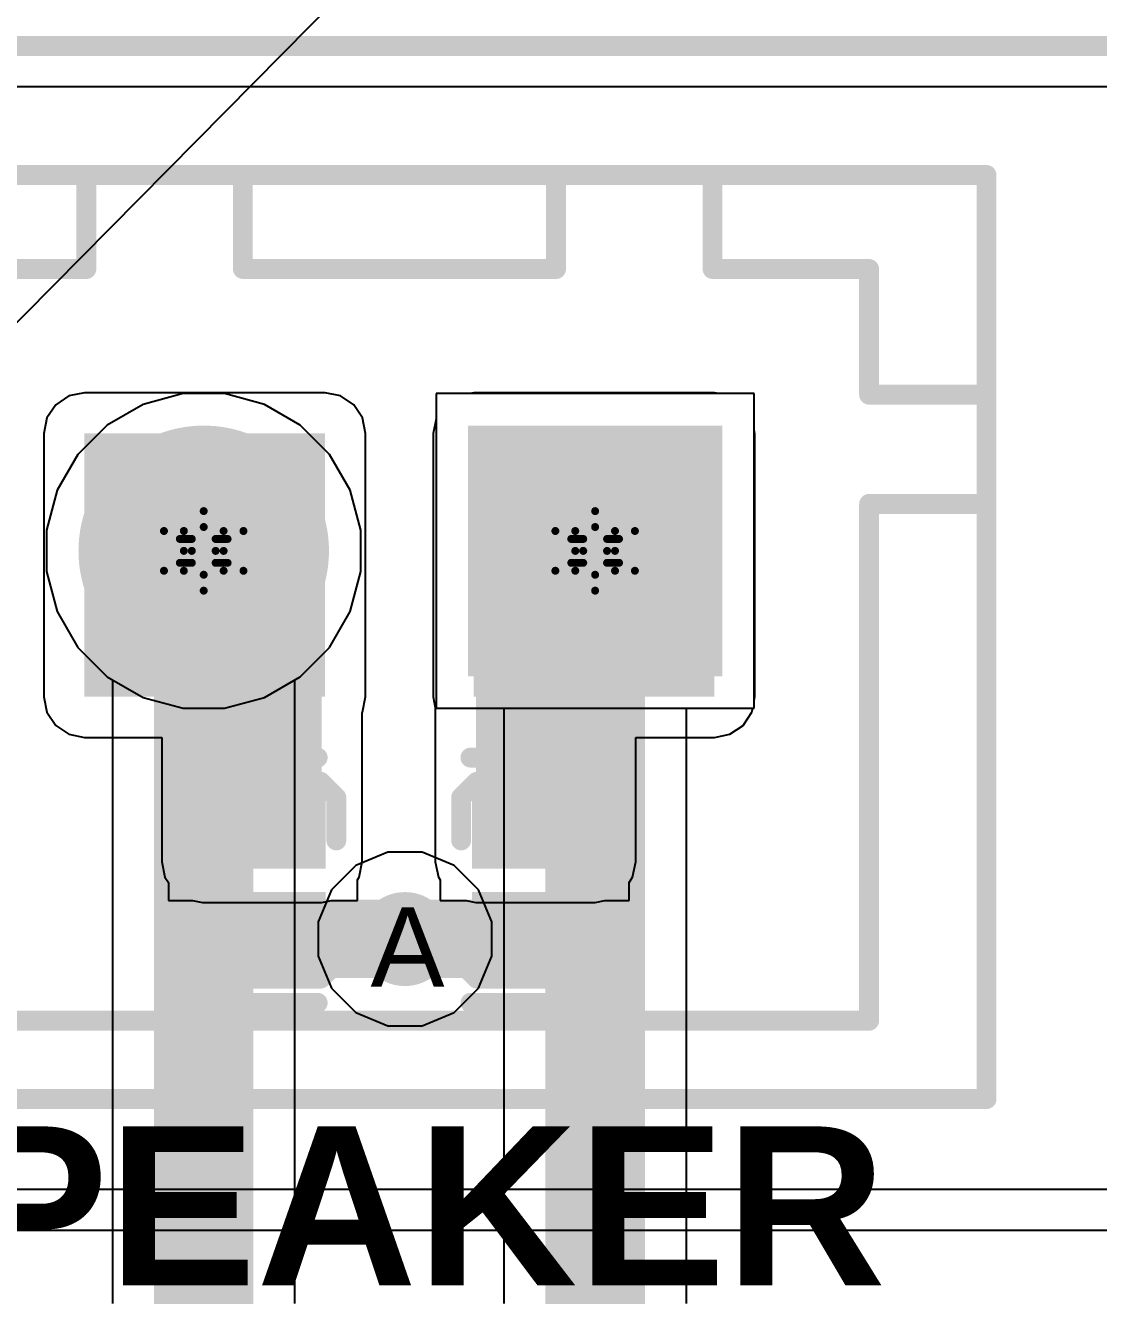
# Model space of a CAD drawing. Header units: inches. Extents: x 0 to 5271, y 0 to 5417.
# Drawn here: x 23.93 to 30.78, y 102.02 to 110.13 of the extents above; entities that cross this region are included whole.
import ezdxf

# ---------------------------------------------------------------- set-up
doc = ezdxf.new("R2010")
doc.units = ezdxf.units.IN
for name, color, linetype in [('Board_Outline', 216, 'Continuous'), ('Bottom Layer', 5, 'Continuous'), ('Bottom Overlay', 54, 'Continuous'), ('Bottom Paste', 16, 'Continuous'), ('Bottom Solder', 6, 'Continuous'), ('Drill Drawing', 1, 'Continuous'), ('L2_GND1', 16, 'Continuous'), ('L3_SIG1', 76, 'Continuous'), ('L4_PWR', 90, 'Continuous'), ('L5_GND2', 156, 'Continuous'), ('L6_SIG2', 130, 'Continuous'), ('L7_GND3', 216, 'Continuous'), ('Multi-Layer', 9, 'Continuous'), ('Pad Holes', 156, 'Continuous'), ('Top Layer', 1, 'Continuous'), ('Top Overlay', 2, 'Continuous'), ('Top Solder', 216, 'Continuous'), ('Via Holes', 16, 'Continuous')]:
    doc.layers.add(name, color=color, linetype=linetype)
doc.styles.add('Arial', font='', dxfattribs={"height": 0.2})
doc.styles.add('Arial_Bold', font='', dxfattribs={"height": 0.2})
doc.styles.get('Arial').set_extended_font_data('Arial')
doc.styles.get('Arial_Bold').set_extended_font_data('Arial', bold=True)

# ---------------------------------------------------------------- blocks, each defined once
blk = doc.blocks.new('DFN1006_2L__B__D____________B_105')
at = {"layer": 'Bottom Layer'}
for points in [[(-0.525, 0.35), (-0.125, 0.35), (-0.125, -0.35), (-0.525, -0.35)], [(0.125, 0.35), (0.525, 0.35), (0.525, -0.35), (0.125, -0.35)]]:
    blk.add_hatch(color=5, dxfattribs=at).paths.add_polyline_path(points)
at = {"layer": 'Bottom Paste'}
for points in [[(-0.525, 0.35), (-0.125, 0.35), (-0.125, -0.35), (-0.525, -0.35)], [(0.125, 0.35), (0.525, 0.35), (0.525, -0.35), (0.125, -0.35)]]:
    blk.add_hatch(color=16, dxfattribs=at).paths.add_polyline_path(points)
at = {"layer": 'Bottom Solder'}
for points in [[(-0.5758, 0.4008), (-0.0742, 0.4008), (-0.0742, -0.4008), (-0.5758, -0.4008)], [(0.0742, 0.4008), (0.5758, 0.4008), (0.5758, -0.4008), (0.0742, -0.4008)]]:
    blk.add_hatch(color=6, dxfattribs=at).paths.add_polyline_path(points)
at = {"layer": 'Bottom Overlay'}
for points in [[(-0.5283, 0.4692, 0.127, 0.127, 0), (-0.6284, 0.3691, 0.127, 0.127, 0)], [(-0.5283, 0.4692, 0.127, 0.127, 0), (-0.254, 0.4692, 0.127, 0.127, 0)], [(0.254, 0.4692, 0.127, 0.127, 0), (0.5283, 0.4692, 0.127, 0.127, 0)], [(0.5283, 0.4692, 0.127, 0.127, 0), (0.6283, 0.3691, 0.127, 0.127, 0)], [(-0.7829, 0.41, 0.127, 0.127, 0), (-0.7829, -0.35, 0.127, 0.127, 0)], [(-0.6284, 0.3691, 0.127, 0.127, 0), (-0.6284, -0.3691, 0.127, 0.127, 0)], [(0.6283, 0.3691, 0.127, 0.127, 0), (0.6283, -0.3691, 0.127, 0.127, 0)], [(0.783, 0.41, 0.127, 0.127, 0), (0.783, -0.35, 0.127, 0.127, 0)], [(-0.6284, -0.3691, 0.127, 0.127, 0), (-0.5283, -0.4692, 0.127, 0.127, 0)], [(0.6283, -0.3691, 0.127, 0.127, 0), (0.5283, -0.4692, 0.127, 0.127, 0)], [(-0.5283, -0.4692, 0.127, 0.127, 0), (-0.4984, -0.4692, 0.127, 0.127, 0)], [(-0.4984, -0.4692, 0.127, 0.127, 0), (-0.254, -0.4692, 0.127, 0.127, 0)], [(0.254, -0.4692, 0.127, 0.127, 0), (0.4983, -0.4692, 0.127, 0.127, 0)], [(0.4983, -0.4692, 0.127, 0.127, 0), (0.5283, -0.4692, 0.127, 0.127, 0)]]:
    blk.add_lwpolyline(points, format="xyseb", dxfattribs=at)
for points in [[(-0.5601, 0.4692, 0.0635, 0.0635, 1), (-0.4966, 0.4692, 0.0635, 0.0635, 1)], [(-0.5601, 0.4692, 0.0635, 0.0635, 1), (-0.4966, 0.4692, 0.0635, 0.0635, 1)], [(-0.2858, 0.4692, 0.0635, 0.0635, 1), (-0.2223, 0.4692, 0.0635, 0.0635, 1)], [(0.2222, 0.4692, 0.0635, 0.0635, 1), (0.2857, 0.4692, 0.0635, 0.0635, 1)], [(0.4966, 0.4692, 0.0635, 0.0635, 1), (0.5601, 0.4692, 0.0635, 0.0635, 1)], [(0.4966, 0.4692, 0.0635, 0.0635, 1), (0.5601, 0.4692, 0.0635, 0.0635, 1)], [(-0.8147, 0.41, 0.0635, 0.0635, 1), (-0.7512, 0.41, 0.0635, 0.0635, 1)], [(-0.6601, 0.3691, 0.0635, 0.0635, 1), (-0.5966, 0.3691, 0.0635, 0.0635, 1)], [(-0.6601, 0.3691, 0.0635, 0.0635, 1), (-0.5966, 0.3691, 0.0635, 0.0635, 1)], [(0.5966, 0.3691, 0.0635, 0.0635, 1), (0.6601, 0.3691, 0.0635, 0.0635, 1)], [(0.5966, 0.3691, 0.0635, 0.0635, 1), (0.6601, 0.3691, 0.0635, 0.0635, 1)], [(0.7512, 0.41, 0.0635, 0.0635, 1), (0.8147, 0.41, 0.0635, 0.0635, 1)], [(-0.8147, -0.35, 0.0635, 0.0635, 1), (-0.7512, -0.35, 0.0635, 0.0635, 1)], [(-0.6601, -0.3691, 0.0635, 0.0635, 1), (-0.5966, -0.3691, 0.0635, 0.0635, 1)], [(-0.6601, -0.3691, 0.0635, 0.0635, 1), (-0.5966, -0.3691, 0.0635, 0.0635, 1)], [(0.5966, -0.3691, 0.0635, 0.0635, 1), (0.6601, -0.3691, 0.0635, 0.0635, 1)], [(0.5966, -0.3691, 0.0635, 0.0635, 1), (0.6601, -0.3691, 0.0635, 0.0635, 1)], [(0.7512, -0.35, 0.0635, 0.0635, 1), (0.8147, -0.35, 0.0635, 0.0635, 1)], [(-0.5601, -0.4692, 0.0635, 0.0635, 1), (-0.4966, -0.4692, 0.0635, 0.0635, 1)], [(-0.5601, -0.4692, 0.0635, 0.0635, 1), (-0.4966, -0.4692, 0.0635, 0.0635, 1)], [(-0.5301, -0.4692, 0.0635, 0.0635, 1), (-0.4666, -0.4692, 0.0635, 0.0635, 1)], [(-0.5301, -0.4692, 0.0635, 0.0635, 1), (-0.4666, -0.4692, 0.0635, 0.0635, 1)], [(-0.2858, -0.4692, 0.0635, 0.0635, 1), (-0.2223, -0.4692, 0.0635, 0.0635, 1)], [(0.2222, -0.4692, 0.0635, 0.0635, 1), (0.2857, -0.4692, 0.0635, 0.0635, 1)], [(0.4666, -0.4692, 0.0635, 0.0635, 1), (0.5301, -0.4692, 0.0635, 0.0635, 1)], [(0.4666, -0.4692, 0.0635, 0.0635, 1), (0.5301, -0.4692, 0.0635, 0.0635, 1)], [(0.4966, -0.4692, 0.0635, 0.0635, 1), (0.5601, -0.4692, 0.0635, 0.0635, 1)], [(0.4966, -0.4692, 0.0635, 0.0635, 1), (0.5601, -0.4692, 0.0635, 0.0635, 1)]]:
    blk.add_lwpolyline(points, format="xyseb", close=True, dxfattribs=at)
blk = doc.blocks.new('DFN1006_2L__B__D____________B_106')
at = {"layer": 'Bottom Layer'}
for points in [[(-0.525, 0.35), (-0.125, 0.35), (-0.125, -0.35), (-0.525, -0.35)], [(0.125, 0.35), (0.525, 0.35), (0.525, -0.35), (0.125, -0.35)]]:
    blk.add_hatch(color=5, dxfattribs=at).paths.add_polyline_path(points)
at = {"layer": 'Bottom Paste'}
for points in [[(-0.525, 0.35), (-0.125, 0.35), (-0.125, -0.35), (-0.525, -0.35)], [(0.125, 0.35), (0.525, 0.35), (0.525, -0.35), (0.125, -0.35)]]:
    blk.add_hatch(color=16, dxfattribs=at).paths.add_polyline_path(points)
at = {"layer": 'Bottom Solder'}
for points in [[(-0.5758, 0.4008), (-0.0742, 0.4008), (-0.0742, -0.4008), (-0.5758, -0.4008)], [(0.0742, 0.4008), (0.5758, 0.4008), (0.5758, -0.4008), (0.0742, -0.4008)]]:
    blk.add_hatch(color=6, dxfattribs=at).paths.add_polyline_path(points)
at = {"layer": 'Bottom Overlay'}
for points in [[(-0.5283, 0.4691, 0.127, 0.127, 0), (-0.6284, 0.3691, 0.127, 0.127, 0)], [(-0.5283, 0.4691, 0.127, 0.127, 0), (-0.254, 0.4691, 0.127, 0.127, 0)], [(0.254, 0.4691, 0.127, 0.127, 0), (0.5283, 0.4691, 0.127, 0.127, 0)], [(0.5283, 0.4691, 0.127, 0.127, 0), (0.6283, 0.3691, 0.127, 0.127, 0)], [(-0.7829, 0.41, 0.127, 0.127, 0), (-0.7829, -0.3501, 0.127, 0.127, 0)], [(-0.6284, 0.3691, 0.127, 0.127, 0), (-0.6284, -0.3692, 0.127, 0.127, 0)], [(0.6283, 0.3691, 0.127, 0.127, 0), (0.6283, -0.3692, 0.127, 0.127, 0)], [(0.783, 0.41, 0.127, 0.127, 0), (0.783, -0.3501, 0.127, 0.127, 0)], [(-0.6284, -0.3692, 0.127, 0.127, 0), (-0.5283, -0.4692, 0.127, 0.127, 0)], [(0.6283, -0.3692, 0.127, 0.127, 0), (0.5283, -0.4692, 0.127, 0.127, 0)], [(-0.5283, -0.4692, 0.127, 0.127, 0), (-0.4984, -0.4692, 0.127, 0.127, 0)], [(-0.4984, -0.4692, 0.127, 0.127, 0), (-0.254, -0.4692, 0.127, 0.127, 0)], [(0.254, -0.4692, 0.127, 0.127, 0), (0.4983, -0.4692, 0.127, 0.127, 0)], [(0.4983, -0.4692, 0.127, 0.127, 0), (0.5283, -0.4692, 0.127, 0.127, 0)]]:
    blk.add_lwpolyline(points, format="xyseb", dxfattribs=at)
for points in [[(-0.5601, 0.4691, 0.0635, 0.0635, 1), (-0.4966, 0.4691, 0.0635, 0.0635, 1)], [(-0.5601, 0.4691, 0.0635, 0.0635, 1), (-0.4966, 0.4691, 0.0635, 0.0635, 1)], [(-0.2858, 0.4691, 0.0635, 0.0635, 1), (-0.2223, 0.4691, 0.0635, 0.0635, 1)], [(0.2222, 0.4691, 0.0635, 0.0635, 1), (0.2857, 0.4691, 0.0635, 0.0635, 1)], [(0.4966, 0.4691, 0.0635, 0.0635, 1), (0.5601, 0.4691, 0.0635, 0.0635, 1)], [(0.4966, 0.4691, 0.0635, 0.0635, 1), (0.5601, 0.4691, 0.0635, 0.0635, 1)], [(-0.8147, 0.41, 0.0635, 0.0635, 1), (-0.7512, 0.41, 0.0635, 0.0635, 1)], [(-0.6601, 0.3691, 0.0635, 0.0635, 1), (-0.5966, 0.3691, 0.0635, 0.0635, 1)], [(-0.6601, 0.3691, 0.0635, 0.0635, 1), (-0.5966, 0.3691, 0.0635, 0.0635, 1)], [(0.5966, 0.3691, 0.0635, 0.0635, 1), (0.6601, 0.3691, 0.0635, 0.0635, 1)], [(0.5966, 0.3691, 0.0635, 0.0635, 1), (0.6601, 0.3691, 0.0635, 0.0635, 1)], [(0.7512, 0.41, 0.0635, 0.0635, 1), (0.8147, 0.41, 0.0635, 0.0635, 1)], [(-0.8147, -0.3501, 0.0635, 0.0635, 1), (-0.7512, -0.3501, 0.0635, 0.0635, 1)], [(-0.6601, -0.3692, 0.0635, 0.0635, 1), (-0.5966, -0.3692, 0.0635, 0.0635, 1)], [(-0.6601, -0.3692, 0.0635, 0.0635, 1), (-0.5966, -0.3692, 0.0635, 0.0635, 1)], [(0.5966, -0.3692, 0.0635, 0.0635, 1), (0.6601, -0.3692, 0.0635, 0.0635, 1)], [(0.5966, -0.3692, 0.0635, 0.0635, 1), (0.6601, -0.3692, 0.0635, 0.0635, 1)], [(0.7512, -0.3501, 0.0635, 0.0635, 1), (0.8147, -0.3501, 0.0635, 0.0635, 1)], [(-0.5601, -0.4692, 0.0635, 0.0635, 1), (-0.4966, -0.4692, 0.0635, 0.0635, 1)], [(-0.5601, -0.4692, 0.0635, 0.0635, 1), (-0.4966, -0.4692, 0.0635, 0.0635, 1)], [(-0.5301, -0.4692, 0.0635, 0.0635, 1), (-0.4666, -0.4692, 0.0635, 0.0635, 1)], [(-0.5301, -0.4692, 0.0635, 0.0635, 1), (-0.4666, -0.4692, 0.0635, 0.0635, 1)], [(-0.2858, -0.4692, 0.0635, 0.0635, 1), (-0.2223, -0.4692, 0.0635, 0.0635, 1)], [(0.2222, -0.4692, 0.0635, 0.0635, 1), (0.2857, -0.4692, 0.0635, 0.0635, 1)], [(0.4666, -0.4692, 0.0635, 0.0635, 1), (0.5301, -0.4692, 0.0635, 0.0635, 1)], [(0.4666, -0.4692, 0.0635, 0.0635, 1), (0.5301, -0.4692, 0.0635, 0.0635, 1)], [(0.4966, -0.4692, 0.0635, 0.0635, 1), (0.5601, -0.4692, 0.0635, 0.0635, 1)], [(0.4966, -0.4692, 0.0635, 0.0635, 1), (0.5601, -0.4692, 0.0635, 0.0635, 1)]]:
    blk.add_lwpolyline(points, format="xyseb", close=True, dxfattribs=at)
blk = doc.blocks.new('P____PAK_SO_8_B_128')
at = {"layer": 'Bottom Solder'}
blk.add_line((-0.4214, 2.1889), (-5326.4687, 5267.0555), dxfattribs=at)
blk = doc.blocks.new('HC_XH_2A_G_168')
at = {"layer": 'Bottom Layer'}
blk.add_hatch(color=5, dxfattribs=at).paths.add_polyline_path([(-2.0121, 0.75), (-0.4881, 0.75), (-0.4881, -0.75), (-2.0121, -0.75)])
h = blk.add_hatch(color=5, dxfattribs=at)
edge = h.paths.add_edge_path()
edge.add_arc((1.25, 0), 0.75, 0, 360)
at = {"layer": 'Bottom Solder'}
blk.add_hatch(color=6, dxfattribs=at).paths.add_polyline_path([(-2.0621, 0.8), (-0.4381, 0.8), (-0.4381, -0.8), (-2.0621, -0.8)])
h = blk.add_hatch(color=6, dxfattribs=at)
edge = h.paths.add_edge_path()
edge.add_arc((1.25, 0), 0.8, 0, 360)
at = {"layer": 'L2_GND1'}
blk.add_hatch(color=16, dxfattribs=at).paths.add_polyline_path([(-2.0121, 0.75), (-0.4881, 0.75), (-0.4881, -0.75), (-2.0121, -0.75)])
h = blk.add_hatch(color=16, dxfattribs=at)
edge = h.paths.add_edge_path()
edge.add_arc((1.25, 0), 0.75, 0, 360)
at = {"layer": 'L3_SIG1'}
blk.add_hatch(color=76, dxfattribs=at).paths.add_polyline_path([(-2.0121, 0.75), (-0.4881, 0.75), (-0.4881, -0.75), (-2.0121, -0.75)])
h = blk.add_hatch(color=76, dxfattribs=at)
edge = h.paths.add_edge_path()
edge.add_arc((1.25, 0), 0.75, 0, 360)
at = {"layer": 'L4_PWR'}
blk.add_hatch(color=90, dxfattribs=at).paths.add_polyline_path([(-2.0121, 0.75), (-0.4881, 0.75), (-0.4881, -0.75), (-2.0121, -0.75)])
h = blk.add_hatch(color=90, dxfattribs=at)
edge = h.paths.add_edge_path()
edge.add_arc((1.25, 0), 0.75, 0, 360)
at = {"layer": 'L5_GND2'}
blk.add_hatch(color=156, dxfattribs=at).paths.add_polyline_path([(-2.0121, 0.75), (-0.4881, 0.75), (-0.4881, -0.75), (-2.0121, -0.75)])
h = blk.add_hatch(color=156, dxfattribs=at)
edge = h.paths.add_edge_path()
edge.add_arc((1.25, 0), 0.75, 0, 360)
at = {"layer": 'L6_SIG2'}
blk.add_hatch(color=130, dxfattribs=at).paths.add_polyline_path([(-2.0121, 0.75), (-0.4881, 0.75), (-0.4881, -0.75), (-2.0121, -0.75)])
h = blk.add_hatch(color=130, dxfattribs=at)
edge = h.paths.add_edge_path()
edge.add_arc((1.25, 0), 0.75, 0, 360)
at = {"layer": 'L7_GND3'}
blk.add_hatch(color=216, dxfattribs=at).paths.add_polyline_path([(-2.0121, 0.75), (-0.4881, 0.75), (-0.4881, -0.75), (-2.0121, -0.75)])
h = blk.add_hatch(color=216, dxfattribs=at)
edge = h.paths.add_edge_path()
edge.add_arc((1.25, 0), 0.75, 0, 360)
at = {"layer": 'Multi-Layer'}
blk.add_hatch(color=9, dxfattribs=at).paths.add_polyline_path([(-2.0121, 0.75), (-0.4881, 0.75), (-0.4881, -0.75), (-2.0121, -0.75)])
h = blk.add_hatch(color=9, dxfattribs=at)
edge = h.paths.add_edge_path()
edge.add_arc((1.25, 0), 0.75, 0, 360)
at = {"layer": 'Pad Holes'}
h = blk.add_hatch(color=7, dxfattribs=at)
edge = h.paths.add_edge_path()
edge.add_arc((-1.2501, 0), 0.45, 0, 360)
h = blk.add_hatch(color=7, dxfattribs=at)
edge = h.paths.add_edge_path()
edge.add_arc((1.2501, 0), 0.45, 0, 360)
at = {"layer": 'Top Layer'}
blk.add_hatch(color=1, dxfattribs=at).paths.add_polyline_path([(-2.0121, 0.75), (-0.4881, 0.75), (-0.4881, -0.75), (-2.0121, -0.75)])
h = blk.add_hatch(color=1, dxfattribs=at)
edge = h.paths.add_edge_path()
edge.add_arc((1.25, 0), 0.75, 0, 360)
at = {"layer": 'Top Solder'}
blk.add_hatch(color=216, dxfattribs=at).paths.add_polyline_path([(-2.0621, 0.8), (-0.4381, 0.8), (-0.4381, -0.8), (-2.0621, -0.8)])
h = blk.add_hatch(color=216, dxfattribs=at)
edge = h.paths.add_edge_path()
edge.add_arc((1.25, 0), 0.8, 0, 360)
at = {"layer": 'Top Overlay'}
for points in [[(3.75, 3.5, 0.127, 0.127, 0), (-3.7501, 3.5, 0.127, 0.127, 0)], [(-3.7501, 3.5, 0.127, 0.127, 0), (-3.7501, -2.4, 0.127, 0.127, 0)], [(-3, 3, 0.127, 0.127, 0), (-3, -0.3, 0.127, 0.127, 0)], [(2.9999, 3, 0.127, 0.127, 0), (-3, 3, 0.127, 0.127, 0)], [(-3, -0.3, 0.127, 0.127, 0), (-3.7501, -0.3, 0.127, 0.127, 0)], [(-3, -0.9974, 0.127, 0.127, 0), (-3.7501, -0.9974, 0.127, 0.127, 0)], [(-3, -0.9974, 0.127, 0.127, 0), (-3, -1.8, 0.127, 0.127, 0)], [(-2, -1.8, 0.127, 0.127, 0), (-3, -1.8, 0.127, 0.127, 0)], [(-2, -1.8, 0.127, 0.127, 0), (-2, -2.4, 0.127, 0.127, 0)], [(-1.0003, -1.8, 0.127, 0.127, 0), (-1.0003, -2.4, 0.127, 0.127, 0)], [(1, -1.8, 0.127, 0.127, 0), (-1.0003, -1.8, 0.127, 0.127, 0)], [(1, -1.8, 0.127, 0.127, 0), (1, -2.4, 0.127, 0.127, 0)], [(2.9999, -1.8, 0.127, 0.127, 0), (1.9999, -1.8, 0.127, 0.127, 0)], [(1.9999, -1.8, 0.127, 0.127, 0), (1.9999, -2.4, 0.127, 0.127, 0)], [(3.75, -2.4, 0.127, 0.127, 0), (-3.7501, -2.4, 0.127, 0.127, 0)]]:
    blk.add_lwpolyline(points, format="xyseb", dxfattribs=at)
for points in [[(-3.7819, 3.5, 0.0635, 0.0635, 1), (-3.7184, 3.5, 0.0635, 0.0635, 1)], [(-3.7819, 3.5, 0.0635, 0.0635, 1), (-3.7184, 3.5, 0.0635, 0.0635, 1)], [(-3.0318, 3, 0.0635, 0.0635, 1), (-2.9683, 3, 0.0635, 0.0635, 1)], [(-3.0318, 3, 0.0635, 0.0635, 1), (-2.9683, 3, 0.0635, 0.0635, 1)], [(-3.7818, -0.3, 0.0635, 0.0635, 1), (-3.7183, -0.3, 0.0635, 0.0635, 1)], [(-3.0318, -0.3, 0.0635, 0.0635, 1), (-2.9683, -0.3, 0.0635, 0.0635, 1)], [(-3.0318, -0.3, 0.0635, 0.0635, 1), (-2.9683, -0.3, 0.0635, 0.0635, 1)], [(-3.7819, -0.9974, 0.0635, 0.0635, 1), (-3.7184, -0.9974, 0.0635, 0.0635, 1)], [(-3.0318, -0.9974, 0.0635, 0.0635, 1), (-2.9683, -0.9974, 0.0635, 0.0635, 1)], [(-3.0318, -0.9974, 0.0635, 0.0635, 1), (-2.9683, -0.9974, 0.0635, 0.0635, 1)], [(-3.0318, -1.8, 0.0635, 0.0635, 1), (-2.9683, -1.8, 0.0635, 0.0635, 1)], [(-3.0318, -1.8, 0.0635, 0.0635, 1), (-2.9683, -1.8, 0.0635, 0.0635, 1)], [(-2.0318, -1.8, 0.0635, 0.0635, 1), (-1.9683, -1.8, 0.0635, 0.0635, 1)], [(-2.0318, -1.8, 0.0635, 0.0635, 1), (-1.9683, -1.8, 0.0635, 0.0635, 1)], [(-1.0321, -1.8, 0.0635, 0.0635, 1), (-0.9686, -1.8, 0.0635, 0.0635, 1)], [(-1.0321, -1.8, 0.0635, 0.0635, 1), (-0.9686, -1.8, 0.0635, 0.0635, 1)], [(0.9682, -1.8, 0.0635, 0.0635, 1), (1.0317, -1.8, 0.0635, 0.0635, 1)], [(0.9682, -1.8, 0.0635, 0.0635, 1), (1.0317, -1.8, 0.0635, 0.0635, 1)], [(1.9681, -1.8, 0.0635, 0.0635, 1), (2.0316, -1.8, 0.0635, 0.0635, 1)], [(1.9681, -1.8, 0.0635, 0.0635, 1), (2.0316, -1.8, 0.0635, 0.0635, 1)], [(-3.7819, -2.4, 0.0635, 0.0635, 1), (-3.7184, -2.4, 0.0635, 0.0635, 1)], [(-3.7819, -2.4, 0.0635, 0.0635, 1), (-3.7184, -2.4, 0.0635, 0.0635, 1)], [(-2.0318, -2.4, 0.0635, 0.0635, 1), (-1.9683, -2.4, 0.0635, 0.0635, 1)], [(-1.0321, -2.4, 0.0635, 0.0635, 1), (-0.9686, -2.4, 0.0635, 0.0635, 1)], [(0.9682, -2.4, 0.0635, 0.0635, 1), (1.0317, -2.4, 0.0635, 0.0635, 1)], [(1.9681, -2.4, 0.0635, 0.0635, 1), (2.0316, -2.4, 0.0635, 0.0635, 1)]]:
    blk.add_lwpolyline(points, format="xyseb", close=True, dxfattribs=at)

msp = doc.modelspace()

# ---------------------------------------------------------------- hatches: boundary and pattern name
at = {"layer": 'Bottom Layer'}
for points in [[(25.8398, 107.5257), (24.3023, 107.5257), (24.3023, 105.844), (25.8398, 105.844)], [(26.789, 105.844), (28.3265, 105.844), (28.3265, 107.5257), (26.789, 107.5257)], [(25.8178, 104.7904), (25.8178, 107.306), (25.0558, 107.306), (25.0558, 104.7904)], [(27.5645, 104.7904), (27.5645, 107.306), (26.8025, 107.306), (26.8025, 104.7904)], [(27.528, 104.0479), (27.528, 104.5479), (25.0923, 104.5479), (25.0923, 104.0479)]]:
    msp.add_hatch(color=5, dxfattribs=at).paths.add_polyline_path(points)
h = msp.add_hatch(color=5, dxfattribs=at)
edge = h.paths.add_edge_path()
edge.add_arc((26.3496, 104.2971), 0.3, 0, 360)
at = {"layer": 'L2_GND1'}
h = msp.add_hatch(color=16, dxfattribs=at)
edge = h.paths.add_edge_path()
edge.add_arc((26.3496, 104.2971), 0.3, 0, 360)
at = {"layer": 'L3_SIG1'}
h = msp.add_hatch(color=76, dxfattribs=at)
edge = h.paths.add_edge_path()
edge.add_arc((26.3496, 104.2971), 0.3, 0, 360)
at = {"layer": 'L4_PWR'}
h = msp.add_hatch(color=90, dxfattribs=at)
edge = h.paths.add_edge_path()
edge.add_arc((26.3496, 104.2971), 0.3, 0, 360)
at = {"layer": 'L5_GND2'}
h = msp.add_hatch(color=156, dxfattribs=at)
edge = h.paths.add_edge_path()
edge.add_arc((26.3496, 104.2971), 0.3, 0, 360)
at = {"layer": 'L6_SIG2'}
h = msp.add_hatch(color=130, dxfattribs=at)
edge = h.paths.add_edge_path()
edge.add_arc((26.3496, 104.2971), 0.3, 0, 360)
at = {"layer": 'L7_GND3'}
h = msp.add_hatch(color=216, dxfattribs=at)
edge = h.paths.add_edge_path()
edge.add_arc((26.3496, 104.2971), 0.3, 0, 360)
at = {"layer": 'Top Layer'}
h = msp.add_hatch(color=1, dxfattribs=at)
edge = h.paths.add_edge_path()
edge.add_arc((26.3496, 104.2971), 0.3, 0, 360)
at = {"layer": 'Via Holes'}
h = msp.add_hatch(color=7, dxfattribs=at)
edge = h.paths.add_edge_path()
edge.add_arc((26.3496, 104.2971), 0.15, 0, 360)

# ---------------------------------------------------------------- linework, layer by layer
at = {"layer": 'Board_Outline'}
msp.add_lwpolyline([(0, 110, 0.127, 0.127, 0), (150, 110, 0.127, 0.127, 0)], format="xyseb", dxfattribs=at)
at = {"layer": 'Bottom Layer'}
for p, q in [((0.259, 109.741), (40.3076, 109.741)), ((24.1191, 107.7088), (24.063, 107.6248)), ((24.2032, 107.7649), (24.1191, 107.7088)), ((24.3023, 107.7846), (24.2032, 107.7649)), ((25.8398, 107.7846), (24.3023, 107.7846)), ((25.9389, 107.7649), (25.8398, 107.7846)), ((26.0229, 107.7088), (25.9389, 107.7649)), ((26.079, 107.6248), (26.0229, 107.7088)), ((26.7639, 107.7797), (26.5485, 107.7797)), ((26.5485, 107.7797), (26.5485, 107.6186)), ((26.789, 107.7846), (26.7639, 107.7797)), ((28.3265, 107.7846), (26.789, 107.7846)), ((28.3516, 107.7797), (28.3265, 107.7846)), ((28.5805, 107.7797), (28.3516, 107.7797)), ((28.5805, 107.5507), (28.5805, 107.7797)), ((24.063, 107.6248), (24.0433, 107.5257)), ((26.0987, 107.5257), (26.079, 107.6248)), ((26.5485, 107.6186), (26.53, 107.5257)), ((28.5855, 107.5257), (28.5805, 107.5507)), ((24.0433, 107.5257), (24.0433, 105.844)), ((26.0987, 105.844), (26.0987, 107.5257)), ((26.53, 107.5257), (26.53, 105.844)), ((28.5855, 105.844), (28.5855, 107.5257)), ((24.0433, 105.844), (24.063, 105.7449)), ((26.079, 105.7449), (26.0987, 105.844)), ((26.53, 105.844), (26.5436, 105.7761)), ((28.5805, 105.819), (28.5855, 105.844)), ((26.5436, 105.7761), (26.5436, 104.7904)), ((28.5658, 105.7449), (28.5711, 105.7717)), ((28.5711, 105.7717), (28.5805, 105.7717)), ((28.5805, 105.7717), (28.5805, 105.819)), ((24.063, 105.7449), (24.1191, 105.6609)), ((26.0767, 105.7415), (26.079, 105.7449)), ((26.0767, 104.7904), (26.0767, 105.7415)), ((28.5097, 105.6609), (28.5658, 105.7449)), ((24.1191, 105.6609), (24.2032, 105.6047)), ((24.2032, 105.6047), (24.3023, 105.585)), ((28.3265, 105.585), (28.4256, 105.6047)), ((28.4256, 105.6047), (28.5097, 105.6609)), ((24.3023, 105.585), (24.7968, 105.585)), ((24.7968, 105.585), (24.7968, 104.7904)), ((27.8235, 104.7904), (27.8235, 105.585)), ((27.8235, 105.585), (28.3265, 105.585)), ((24.7968, 104.7904), (24.8165, 104.6913)), ((26.057, 104.6913), (26.0767, 104.7904)), ((26.5436, 104.7904), (26.5633, 104.6913)), ((27.8038, 104.6913), (27.8235, 104.7904)), ((24.8165, 104.6913), (24.8383, 104.6587)), ((24.8383, 104.6587), (24.8383, 104.5439)), ((26.0463, 104.6752), (26.057, 104.6913)), ((26.0463, 104.5439), (26.0463, 104.6752)), ((26.5633, 104.6913), (26.574, 104.6752)), ((26.574, 104.6752), (26.574, 104.5439)), ((27.782, 104.6587), (27.8038, 104.6913)), ((27.782, 104.5439), (27.782, 104.6587)), ((24.8383, 104.5439), (24.993, 104.5439)), ((24.993, 104.5439), (25.0558, 104.5314)), ((25.8178, 104.5314), (25.8806, 104.5439)), ((25.8806, 104.5439), (26.0463, 104.5439)), ((26.574, 104.5439), (26.7397, 104.5439)), ((26.7397, 104.5439), (26.8025, 104.5314)), ((27.5645, 104.5314), (27.6273, 104.5439)), ((27.6273, 104.5439), (27.782, 104.5439)), ((25.0558, 104.5314), (25.8178, 104.5314)), ((26.8025, 104.5314), (27.5645, 104.5314))]:
    msp.add_line(p, q, dxfattribs=at)
at = {"layer": 'Drill Drawing'}
for points in [[(24.9373, 106.9027, 0.0508, 0.0508, 0), (25.0643, 107.0297, 0.0508, 0.0508, 0)], [(25.0643, 107.0297, 0.0508, 0.0508, 0), (25.1913, 106.9027, 0.0508, 0.0508, 0)], [(27.4375, 106.9027, 0.0508, 0.0508, 0), (27.5645, 107.0297, 0.0508, 0.0508, 0)], [(27.5645, 107.0297, 0.0508, 0.0508, 0), (27.6915, 106.9027, 0.0508, 0.0508, 0)], [(24.8103, 106.9027, 0.0508, 0.0508, 0), (24.9373, 106.7757, 0.0508, 0.0508, 0)], [(24.8103, 106.9027, 0.0508, 0.0508, 0), (24.9373, 106.9027, 0.0508, 0.0508, 0)], [(24.9881, 106.8519, 0.0508, 0.0508, 0), (25.0643, 106.9281, 0.0508, 0.0508, 0)], [(25.0643, 106.9281, 0.0508, 0.0508, 0), (25.1405, 106.8519, 0.0508, 0.0508, 0)], [(25.1913, 106.9027, 0.0508, 0.0508, 0), (25.3183, 106.9027, 0.0508, 0.0508, 0)], [(25.1913, 106.7757, 0.0508, 0.0508, 0), (25.3183, 106.9027, 0.0508, 0.0508, 0)], [(27.3105, 106.9027, 0.0508, 0.0508, 0), (27.4375, 106.7757, 0.0508, 0.0508, 0)], [(27.3105, 106.9027, 0.0508, 0.0508, 0), (27.4375, 106.9027, 0.0508, 0.0508, 0)], [(27.4883, 106.8519, 0.0508, 0.0508, 0), (27.5645, 106.9281, 0.0508, 0.0508, 0)], [(27.5645, 106.9281, 0.0508, 0.0508, 0), (27.6407, 106.8519, 0.0508, 0.0508, 0)], [(27.6915, 106.9027, 0.0508, 0.0508, 0), (27.8185, 106.9027, 0.0508, 0.0508, 0)], [(27.6915, 106.7757, 0.0508, 0.0508, 0), (27.8185, 106.9027, 0.0508, 0.0508, 0)], [(24.9119, 106.8519, 0.0508, 0.0508, 0), (24.9881, 106.7757, 0.0508, 0.0508, 0)], [(24.9119, 106.8519, 0.0508, 0.0508, 0), (24.9881, 106.8519, 0.0508, 0.0508, 0)], [(25.1405, 106.8519, 0.0508, 0.0508, 0), (25.2167, 106.8519, 0.0508, 0.0508, 0)], [(25.1405, 106.7757, 0.0508, 0.0508, 0), (25.2167, 106.8519, 0.0508, 0.0508, 0)], [(27.4121, 106.8519, 0.0508, 0.0508, 0), (27.4883, 106.7757, 0.0508, 0.0508, 0)], [(27.4121, 106.8519, 0.0508, 0.0508, 0), (27.4883, 106.8519, 0.0508, 0.0508, 0)], [(27.6407, 106.8519, 0.0508, 0.0508, 0), (27.7169, 106.8519, 0.0508, 0.0508, 0)], [(27.6407, 106.7757, 0.0508, 0.0508, 0), (27.7169, 106.8519, 0.0508, 0.0508, 0)], [(24.8103, 106.6487, 0.0508, 0.0508, 0), (24.9373, 106.7757, 0.0508, 0.0508, 0)], [(24.9119, 106.6995, 0.0508, 0.0508, 0), (24.9881, 106.7757, 0.0508, 0.0508, 0)], [(25.1405, 106.7757, 0.0508, 0.0508, 0), (25.2167, 106.6995, 0.0508, 0.0508, 0)], [(25.1913, 106.7757, 0.0508, 0.0508, 0), (25.3183, 106.6487, 0.0508, 0.0508, 0)], [(27.3105, 106.6487, 0.0508, 0.0508, 0), (27.4375, 106.7757, 0.0508, 0.0508, 0)], [(27.4121, 106.6995, 0.0508, 0.0508, 0), (27.4883, 106.7757, 0.0508, 0.0508, 0)], [(27.6407, 106.7757, 0.0508, 0.0508, 0), (27.7169, 106.6995, 0.0508, 0.0508, 0)], [(27.6915, 106.7757, 0.0508, 0.0508, 0), (27.8185, 106.6487, 0.0508, 0.0508, 0)], [(24.8103, 106.6487, 0.0508, 0.0508, 0), (24.9373, 106.6487, 0.0508, 0.0508, 0)], [(24.9119, 106.6995, 0.0508, 0.0508, 0), (24.9881, 106.6995, 0.0508, 0.0508, 0)], [(24.9373, 106.6487, 0.0508, 0.0508, 0), (25.0643, 106.5217, 0.0508, 0.0508, 0)], [(24.9881, 106.6995, 0.0508, 0.0508, 0), (25.0643, 106.6233, 0.0508, 0.0508, 0)], [(25.0643, 106.6233, 0.0508, 0.0508, 0), (25.1405, 106.6995, 0.0508, 0.0508, 0)], [(25.0643, 106.5217, 0.0508, 0.0508, 0), (25.1913, 106.6487, 0.0508, 0.0508, 0)], [(25.1405, 106.6995, 0.0508, 0.0508, 0), (25.2167, 106.6995, 0.0508, 0.0508, 0)], [(25.1913, 106.6487, 0.0508, 0.0508, 0), (25.3183, 106.6487, 0.0508, 0.0508, 0)], [(27.3105, 106.6487, 0.0508, 0.0508, 0), (27.4375, 106.6487, 0.0508, 0.0508, 0)], [(27.4121, 106.6995, 0.0508, 0.0508, 0), (27.4883, 106.6995, 0.0508, 0.0508, 0)], [(27.4375, 106.6487, 0.0508, 0.0508, 0), (27.5645, 106.5217, 0.0508, 0.0508, 0)], [(27.4883, 106.6995, 0.0508, 0.0508, 0), (27.5645, 106.6233, 0.0508, 0.0508, 0)], [(27.5645, 106.6233, 0.0508, 0.0508, 0), (27.6407, 106.6995, 0.0508, 0.0508, 0)], [(27.5645, 106.5217, 0.0508, 0.0508, 0), (27.6915, 106.6487, 0.0508, 0.0508, 0)], [(27.6407, 106.6995, 0.0508, 0.0508, 0), (27.7169, 106.6995, 0.0508, 0.0508, 0)], [(27.6915, 106.6487, 0.0508, 0.0508, 0), (27.8185, 106.6487, 0.0508, 0.0508, 0)]]:
    msp.add_lwpolyline(points, format="xyseb", dxfattribs=at)
for points in [[(25.0516, 107.0297, 0.0254, 0.0254, 1), (25.077, 107.0297, 0.0254, 0.0254, 1)], [(25.0516, 107.0297, 0.0254, 0.0254, 1), (25.077, 107.0297, 0.0254, 0.0254, 1)], [(27.5518, 107.0297, 0.0254, 0.0254, 1), (27.5772, 107.0297, 0.0254, 0.0254, 1)], [(27.5518, 107.0297, 0.0254, 0.0254, 1), (27.5772, 107.0297, 0.0254, 0.0254, 1)], [(24.7976, 106.9027, 0.0254, 0.0254, 1), (24.823, 106.9027, 0.0254, 0.0254, 1)], [(24.7976, 106.9027, 0.0254, 0.0254, 1), (24.823, 106.9027, 0.0254, 0.0254, 1)], [(24.9246, 106.9027, 0.0254, 0.0254, 1), (24.95, 106.9027, 0.0254, 0.0254, 1)], [(24.9246, 106.9027, 0.0254, 0.0254, 1), (24.95, 106.9027, 0.0254, 0.0254, 1)], [(25.0516, 106.9281, 0.0254, 0.0254, 1), (25.077, 106.9281, 0.0254, 0.0254, 1)], [(25.0516, 106.9281, 0.0254, 0.0254, 1), (25.077, 106.9281, 0.0254, 0.0254, 1)], [(25.1786, 106.9027, 0.0254, 0.0254, 1), (25.204, 106.9027, 0.0254, 0.0254, 1)], [(25.1786, 106.9027, 0.0254, 0.0254, 1), (25.204, 106.9027, 0.0254, 0.0254, 1)], [(25.3056, 106.9027, 0.0254, 0.0254, 1), (25.331, 106.9027, 0.0254, 0.0254, 1)], [(25.3056, 106.9027, 0.0254, 0.0254, 1), (25.331, 106.9027, 0.0254, 0.0254, 1)], [(27.2978, 106.9027, 0.0254, 0.0254, 1), (27.3232, 106.9027, 0.0254, 0.0254, 1)], [(27.2978, 106.9027, 0.0254, 0.0254, 1), (27.3232, 106.9027, 0.0254, 0.0254, 1)], [(27.4248, 106.9027, 0.0254, 0.0254, 1), (27.4502, 106.9027, 0.0254, 0.0254, 1)], [(27.4248, 106.9027, 0.0254, 0.0254, 1), (27.4502, 106.9027, 0.0254, 0.0254, 1)], [(27.5518, 106.9281, 0.0254, 0.0254, 1), (27.5772, 106.9281, 0.0254, 0.0254, 1)], [(27.5518, 106.9281, 0.0254, 0.0254, 1), (27.5772, 106.9281, 0.0254, 0.0254, 1)], [(27.6788, 106.9027, 0.0254, 0.0254, 1), (27.7042, 106.9027, 0.0254, 0.0254, 1)], [(27.6788, 106.9027, 0.0254, 0.0254, 1), (27.7042, 106.9027, 0.0254, 0.0254, 1)], [(27.8058, 106.9027, 0.0254, 0.0254, 1), (27.8312, 106.9027, 0.0254, 0.0254, 1)], [(27.8058, 106.9027, 0.0254, 0.0254, 1), (27.8312, 106.9027, 0.0254, 0.0254, 1)], [(24.8992, 106.8519, 0.0254, 0.0254, 1), (24.9246, 106.8519, 0.0254, 0.0254, 1)], [(24.8992, 106.8519, 0.0254, 0.0254, 1), (24.9246, 106.8519, 0.0254, 0.0254, 1)], [(24.9754, 106.8519, 0.0254, 0.0254, 1), (25.0008, 106.8519, 0.0254, 0.0254, 1)], [(24.9754, 106.8519, 0.0254, 0.0254, 1), (25.0008, 106.8519, 0.0254, 0.0254, 1)], [(25.1278, 106.8519, 0.0254, 0.0254, 1), (25.1532, 106.8519, 0.0254, 0.0254, 1)], [(25.1278, 106.8519, 0.0254, 0.0254, 1), (25.1532, 106.8519, 0.0254, 0.0254, 1)], [(25.204, 106.8519, 0.0254, 0.0254, 1), (25.2294, 106.8519, 0.0254, 0.0254, 1)], [(25.204, 106.8519, 0.0254, 0.0254, 1), (25.2294, 106.8519, 0.0254, 0.0254, 1)], [(27.3994, 106.8519, 0.0254, 0.0254, 1), (27.4248, 106.8519, 0.0254, 0.0254, 1)], [(27.3994, 106.8519, 0.0254, 0.0254, 1), (27.4248, 106.8519, 0.0254, 0.0254, 1)], [(27.4756, 106.8519, 0.0254, 0.0254, 1), (27.501, 106.8519, 0.0254, 0.0254, 1)], [(27.4756, 106.8519, 0.0254, 0.0254, 1), (27.501, 106.8519, 0.0254, 0.0254, 1)], [(27.628, 106.8519, 0.0254, 0.0254, 1), (27.6534, 106.8519, 0.0254, 0.0254, 1)], [(27.628, 106.8519, 0.0254, 0.0254, 1), (27.6534, 106.8519, 0.0254, 0.0254, 1)], [(27.7042, 106.8519, 0.0254, 0.0254, 1), (27.7296, 106.8519, 0.0254, 0.0254, 1)], [(27.7042, 106.8519, 0.0254, 0.0254, 1), (27.7296, 106.8519, 0.0254, 0.0254, 1)], [(24.9246, 106.7757, 0.0254, 0.0254, 1), (24.95, 106.7757, 0.0254, 0.0254, 1)], [(24.9246, 106.7757, 0.0254, 0.0254, 1), (24.95, 106.7757, 0.0254, 0.0254, 1)], [(24.9754, 106.7757, 0.0254, 0.0254, 1), (25.0008, 106.7757, 0.0254, 0.0254, 1)], [(24.9754, 106.7757, 0.0254, 0.0254, 1), (25.0008, 106.7757, 0.0254, 0.0254, 1)], [(25.1278, 106.7757, 0.0254, 0.0254, 1), (25.1532, 106.7757, 0.0254, 0.0254, 1)], [(25.1278, 106.7757, 0.0254, 0.0254, 1), (25.1532, 106.7757, 0.0254, 0.0254, 1)], [(25.1786, 106.7757, 0.0254, 0.0254, 1), (25.204, 106.7757, 0.0254, 0.0254, 1)], [(25.1786, 106.7757, 0.0254, 0.0254, 1), (25.204, 106.7757, 0.0254, 0.0254, 1)], [(27.4248, 106.7757, 0.0254, 0.0254, 1), (27.4502, 106.7757, 0.0254, 0.0254, 1)], [(27.4248, 106.7757, 0.0254, 0.0254, 1), (27.4502, 106.7757, 0.0254, 0.0254, 1)], [(27.4756, 106.7757, 0.0254, 0.0254, 1), (27.501, 106.7757, 0.0254, 0.0254, 1)], [(27.4756, 106.7757, 0.0254, 0.0254, 1), (27.501, 106.7757, 0.0254, 0.0254, 1)], [(27.628, 106.7757, 0.0254, 0.0254, 1), (27.6534, 106.7757, 0.0254, 0.0254, 1)], [(27.628, 106.7757, 0.0254, 0.0254, 1), (27.6534, 106.7757, 0.0254, 0.0254, 1)], [(27.6788, 106.7757, 0.0254, 0.0254, 1), (27.7042, 106.7757, 0.0254, 0.0254, 1)], [(27.6788, 106.7757, 0.0254, 0.0254, 1), (27.7042, 106.7757, 0.0254, 0.0254, 1)], [(24.7976, 106.6487, 0.0254, 0.0254, 1), (24.823, 106.6487, 0.0254, 0.0254, 1)], [(24.7976, 106.6487, 0.0254, 0.0254, 1), (24.823, 106.6487, 0.0254, 0.0254, 1)], [(24.8992, 106.6995, 0.0254, 0.0254, 1), (24.9246, 106.6995, 0.0254, 0.0254, 1)], [(24.8992, 106.6995, 0.0254, 0.0254, 1), (24.9246, 106.6995, 0.0254, 0.0254, 1)], [(24.9246, 106.6487, 0.0254, 0.0254, 1), (24.95, 106.6487, 0.0254, 0.0254, 1)], [(24.9246, 106.6487, 0.0254, 0.0254, 1), (24.95, 106.6487, 0.0254, 0.0254, 1)], [(24.9754, 106.6995, 0.0254, 0.0254, 1), (25.0008, 106.6995, 0.0254, 0.0254, 1)], [(24.9754, 106.6995, 0.0254, 0.0254, 1), (25.0008, 106.6995, 0.0254, 0.0254, 1)], [(25.1278, 106.6995, 0.0254, 0.0254, 1), (25.1532, 106.6995, 0.0254, 0.0254, 1)], [(25.1278, 106.6995, 0.0254, 0.0254, 1), (25.1532, 106.6995, 0.0254, 0.0254, 1)], [(25.1786, 106.6487, 0.0254, 0.0254, 1), (25.204, 106.6487, 0.0254, 0.0254, 1)], [(25.1786, 106.6487, 0.0254, 0.0254, 1), (25.204, 106.6487, 0.0254, 0.0254, 1)], [(25.204, 106.6995, 0.0254, 0.0254, 1), (25.2294, 106.6995, 0.0254, 0.0254, 1)], [(25.204, 106.6995, 0.0254, 0.0254, 1), (25.2294, 106.6995, 0.0254, 0.0254, 1)], [(25.3056, 106.6487, 0.0254, 0.0254, 1), (25.331, 106.6487, 0.0254, 0.0254, 1)], [(25.3056, 106.6487, 0.0254, 0.0254, 1), (25.331, 106.6487, 0.0254, 0.0254, 1)], [(27.2978, 106.6487, 0.0254, 0.0254, 1), (27.3232, 106.6487, 0.0254, 0.0254, 1)], [(27.2978, 106.6487, 0.0254, 0.0254, 1), (27.3232, 106.6487, 0.0254, 0.0254, 1)], [(27.3994, 106.6995, 0.0254, 0.0254, 1), (27.4248, 106.6995, 0.0254, 0.0254, 1)], [(27.3994, 106.6995, 0.0254, 0.0254, 1), (27.4248, 106.6995, 0.0254, 0.0254, 1)], [(27.4248, 106.6487, 0.0254, 0.0254, 1), (27.4502, 106.6487, 0.0254, 0.0254, 1)], [(27.4248, 106.6487, 0.0254, 0.0254, 1), (27.4502, 106.6487, 0.0254, 0.0254, 1)], [(27.4756, 106.6995, 0.0254, 0.0254, 1), (27.501, 106.6995, 0.0254, 0.0254, 1)], [(27.4756, 106.6995, 0.0254, 0.0254, 1), (27.501, 106.6995, 0.0254, 0.0254, 1)], [(27.628, 106.6995, 0.0254, 0.0254, 1), (27.6534, 106.6995, 0.0254, 0.0254, 1)], [(27.628, 106.6995, 0.0254, 0.0254, 1), (27.6534, 106.6995, 0.0254, 0.0254, 1)], [(27.6788, 106.6487, 0.0254, 0.0254, 1), (27.7042, 106.6487, 0.0254, 0.0254, 1)], [(27.6788, 106.6487, 0.0254, 0.0254, 1), (27.7042, 106.6487, 0.0254, 0.0254, 1)], [(27.7042, 106.6995, 0.0254, 0.0254, 1), (27.7296, 106.6995, 0.0254, 0.0254, 1)], [(27.7042, 106.6995, 0.0254, 0.0254, 1), (27.7296, 106.6995, 0.0254, 0.0254, 1)], [(27.8058, 106.6487, 0.0254, 0.0254, 1), (27.8312, 106.6487, 0.0254, 0.0254, 1)], [(27.8058, 106.6487, 0.0254, 0.0254, 1), (27.8312, 106.6487, 0.0254, 0.0254, 1)], [(25.0516, 106.6233, 0.0254, 0.0254, 1), (25.077, 106.6233, 0.0254, 0.0254, 1)], [(25.0516, 106.6233, 0.0254, 0.0254, 1), (25.077, 106.6233, 0.0254, 0.0254, 1)], [(27.5518, 106.6233, 0.0254, 0.0254, 1), (27.5772, 106.6233, 0.0254, 0.0254, 1)], [(27.5518, 106.6233, 0.0254, 0.0254, 1), (27.5772, 106.6233, 0.0254, 0.0254, 1)], [(25.0516, 106.5217, 0.0254, 0.0254, 1), (25.077, 106.5217, 0.0254, 0.0254, 1)], [(25.0516, 106.5217, 0.0254, 0.0254, 1), (25.077, 106.5217, 0.0254, 0.0254, 1)], [(27.5518, 106.5217, 0.0254, 0.0254, 1), (27.5772, 106.5217, 0.0254, 0.0254, 1)], [(27.5518, 106.5217, 0.0254, 0.0254, 1), (27.5772, 106.5217, 0.0254, 0.0254, 1)]]:
    msp.add_lwpolyline(points, format="xyseb", close=True, dxfattribs=at)
at = {"layer": 'L2_GND1'}
for p, q in [((0.259, 109.741), (40.3076, 109.741)), ((24.6769, 107.7112), (24.4479, 107.5791)), ((24.9322, 107.7797), (24.6769, 107.7112)), ((25.1966, 107.7797), (24.9322, 107.7797)), ((25.4519, 107.7112), (25.1966, 107.7797)), ((25.6809, 107.5791), (25.4519, 107.7112)), ((28.5805, 107.7797), (26.5485, 107.7797)), ((26.5485, 107.7797), (26.5485, 105.7717)), ((28.5805, 105.7717), (28.5805, 107.7797)), ((24.4479, 107.5791), (24.261, 107.3921)), ((25.8678, 107.3921), (25.6809, 107.5791)), ((24.261, 107.3921), (24.1288, 107.1632)), ((26, 107.1632), (25.8678, 107.3921)), ((24.1288, 107.1632), (24.0604, 106.9078)), ((26.0684, 106.9078), (26, 107.1632)), ((24.0604, 106.9078), (24.0604, 106.6435)), ((26.0684, 106.6435), (26.0684, 106.9078)), ((24.0604, 106.6435), (24.1288, 106.3881)), ((26, 106.3881), (26.0684, 106.6435)), ((24.1288, 106.3881), (24.261, 106.1592)), ((25.8678, 106.1592), (26, 106.3881)), ((24.261, 106.1592), (24.4479, 105.9723)), ((25.6809, 105.9723), (25.8678, 106.1592)), ((24.4479, 105.9723), (24.6769, 105.8401)), ((25.4519, 105.8401), (25.6809, 105.9723)), ((24.6769, 105.8401), (24.9322, 105.7717)), ((24.9322, 105.7717), (25.1966, 105.7717)), ((25.1966, 105.7717), (25.4519, 105.8401)), ((26.5485, 105.7717), (28.5805, 105.7717)), ((26.2394, 104.8511), (26.0358, 104.7668)), ((26.4598, 104.8511), (26.2394, 104.8511)), ((26.6634, 104.7668), (26.4598, 104.8511)), ((26.0358, 104.7668), (25.8799, 104.6109)), ((26.8193, 104.6109), (26.6634, 104.7668)), ((25.8799, 104.6109), (25.7956, 104.4073)), ((26.9036, 104.4073), (26.8193, 104.6109)), ((25.7956, 104.4073), (25.7956, 104.1869)), ((26.9036, 104.1869), (26.9036, 104.4073)), ((25.7956, 104.1869), (25.8799, 103.9833)), ((26.8193, 103.9833), (26.9036, 104.1869)), ((25.8799, 103.9833), (26.0358, 103.8275)), ((26.6634, 103.8275), (26.8193, 103.9833)), ((26.0358, 103.8275), (26.2394, 103.7431)), ((26.4598, 103.7431), (26.6634, 103.8275)), ((26.2394, 103.7431), (26.4598, 103.7431))]:
    msp.add_line(p, q, dxfattribs=at)
at = {"layer": 'L3_SIG1'}
for p, q in [((0.259, 109.741), (40.3076, 109.741)), ((24.6769, 107.7112), (24.4479, 107.5791)), ((24.9322, 107.7797), (24.6769, 107.7112)), ((25.1966, 107.7797), (24.9322, 107.7797)), ((25.4519, 107.7112), (25.1966, 107.7797)), ((25.6809, 107.5791), (25.4519, 107.7112)), ((28.5805, 107.7797), (26.5485, 107.7797)), ((26.5485, 107.7797), (26.5485, 105.7717)), ((28.5805, 105.7717), (28.5805, 107.7797)), ((24.4479, 107.5791), (24.261, 107.3921)), ((25.8678, 107.3921), (25.6809, 107.5791)), ((24.261, 107.3921), (24.1288, 107.1632)), ((26, 107.1632), (25.8678, 107.3921)), ((24.1288, 107.1632), (24.0604, 106.9078)), ((26.0684, 106.9078), (26, 107.1632)), ((24.0604, 106.9078), (24.0604, 106.6435)), ((26.0684, 106.6435), (26.0684, 106.9078)), ((24.0604, 106.6435), (24.1288, 106.3881)), ((26, 106.3881), (26.0684, 106.6435)), ((24.1288, 106.3881), (24.261, 106.1592)), ((25.8678, 106.1592), (26, 106.3881)), ((24.261, 106.1592), (24.4479, 105.9723)), ((25.6809, 105.9723), (25.8678, 106.1592)), ((24.4479, 105.9723), (24.6769, 105.8401)), ((25.4519, 105.8401), (25.6809, 105.9723)), ((24.6769, 105.8401), (24.9322, 105.7717)), ((24.9322, 105.7717), (25.1966, 105.7717)), ((25.1966, 105.7717), (25.4519, 105.8401)), ((26.5485, 105.7717), (28.5805, 105.7717))]:
    msp.add_line(p, q, dxfattribs=at)
at = {"layer": 'L4_PWR'}
for p, q in [((0.259, 109.741), (40.3076, 109.741)), ((24.6769, 107.7112), (24.4479, 107.5791)), ((24.9322, 107.7797), (24.6769, 107.7112)), ((25.1966, 107.7797), (24.9322, 107.7797)), ((25.4519, 107.7112), (25.1966, 107.7797)), ((25.6809, 107.5791), (25.4519, 107.7112)), ((28.5805, 107.7797), (26.5485, 107.7797)), ((26.5485, 107.7797), (26.5485, 105.7717)), ((28.5805, 105.7717), (28.5805, 107.7797)), ((24.4479, 107.5791), (24.261, 107.3921)), ((25.8678, 107.3921), (25.6809, 107.5791)), ((24.261, 107.3921), (24.1288, 107.1632)), ((26, 107.1632), (25.8678, 107.3921)), ((24.1288, 107.1632), (24.0604, 106.9078)), ((26.0684, 106.9078), (26, 107.1632)), ((24.0604, 106.9078), (24.0604, 106.6435)), ((26.0684, 106.6435), (26.0684, 106.9078)), ((24.0604, 106.6435), (24.1288, 106.3881)), ((26, 106.3881), (26.0684, 106.6435)), ((24.1288, 106.3881), (24.261, 106.1592)), ((25.8678, 106.1592), (26, 106.3881)), ((24.261, 106.1592), (24.4479, 105.9723)), ((25.6809, 105.9723), (25.8678, 106.1592)), ((24.4479, 105.9723), (24.6769, 105.8401)), ((25.4519, 105.8401), (25.6809, 105.9723)), ((24.6769, 105.8401), (24.9322, 105.7717)), ((24.9322, 105.7717), (25.1966, 105.7717)), ((25.1966, 105.7717), (25.4519, 105.8401)), ((26.5485, 105.7717), (28.5805, 105.7717)), ((26.2394, 104.8511), (26.0358, 104.7668)), ((26.4598, 104.8511), (26.2394, 104.8511)), ((26.6634, 104.7668), (26.4598, 104.8511)), ((26.0358, 104.7668), (25.8799, 104.6109)), ((26.8193, 104.6109), (26.6634, 104.7668)), ((25.8799, 104.6109), (25.7956, 104.4073)), ((26.9036, 104.4073), (26.8193, 104.6109)), ((25.7956, 104.4073), (25.7956, 104.1869)), ((26.9036, 104.1869), (26.9036, 104.4073)), ((25.7956, 104.1869), (25.8799, 103.9833)), ((26.8193, 103.9833), (26.9036, 104.1869)), ((25.8799, 103.9833), (26.0358, 103.8275)), ((26.6634, 103.8275), (26.8193, 103.9833)), ((26.0358, 103.8275), (26.2394, 103.7431)), ((26.4598, 103.7431), (26.6634, 103.8275)), ((26.2394, 103.7431), (26.4598, 103.7431)), ((32.2265, 102.6972), (21.3687, 102.6972)), ((0.3048, 102.4382), (32.2265, 102.4382))]:
    msp.add_line(p, q, dxfattribs=at)
at = {"layer": 'L5_GND2'}
for p, q in [((0.259, 109.741), (40.3076, 109.741)), ((24.6769, 107.7112), (24.4479, 107.5791)), ((24.9322, 107.7797), (24.6769, 107.7112)), ((25.1966, 107.7797), (24.9322, 107.7797)), ((25.4519, 107.7112), (25.1966, 107.7797)), ((25.6809, 107.5791), (25.4519, 107.7112)), ((28.5805, 107.7797), (26.5485, 107.7797)), ((26.5485, 107.7797), (26.5485, 105.7717)), ((28.5805, 105.7717), (28.5805, 107.7797)), ((24.4479, 107.5791), (24.261, 107.3921)), ((25.8678, 107.3921), (25.6809, 107.5791)), ((24.261, 107.3921), (24.1288, 107.1632)), ((26, 107.1632), (25.8678, 107.3921)), ((24.1288, 107.1632), (24.0604, 106.9078)), ((26.0684, 106.9078), (26, 107.1632)), ((24.0604, 106.9078), (24.0604, 106.6435)), ((26.0684, 106.6435), (26.0684, 106.9078)), ((24.0604, 106.6435), (24.1288, 106.3881)), ((26, 106.3881), (26.0684, 106.6435)), ((24.1288, 106.3881), (24.261, 106.1592)), ((25.8678, 106.1592), (26, 106.3881)), ((24.261, 106.1592), (24.4479, 105.9723)), ((25.6809, 105.9723), (25.8678, 106.1592)), ((24.4479, 105.9723), (24.6769, 105.8401)), ((25.4519, 105.8401), (25.6809, 105.9723)), ((24.6769, 105.8401), (24.9322, 105.7717)), ((24.9322, 105.7717), (25.1966, 105.7717)), ((25.1966, 105.7717), (25.4519, 105.8401)), ((26.5485, 105.7717), (28.5805, 105.7717))]:
    msp.add_line(p, q, dxfattribs=at)
at = {"layer": 'L6_SIG2'}
for p, q in [((0.259, 109.741), (40.3076, 109.741)), ((24.6769, 107.7112), (24.4479, 107.5791)), ((24.9322, 107.7797), (24.6769, 107.7112)), ((25.1966, 107.7797), (24.9322, 107.7797)), ((25.4519, 107.7112), (25.1966, 107.7797)), ((25.6809, 107.5791), (25.4519, 107.7112)), ((28.5805, 107.7797), (26.5485, 107.7797)), ((26.5485, 107.7797), (26.5485, 105.7717)), ((28.5805, 105.7717), (28.5805, 107.7797)), ((24.4479, 107.5791), (24.261, 107.3921)), ((25.8678, 107.3921), (25.6809, 107.5791)), ((24.261, 107.3921), (24.1288, 107.1632)), ((26, 107.1632), (25.8678, 107.3921)), ((24.1288, 107.1632), (24.0604, 106.9078)), ((26.0684, 106.9078), (26, 107.1632)), ((24.0604, 106.9078), (24.0604, 106.6435)), ((26.0684, 106.6435), (26.0684, 106.9078)), ((24.0604, 106.6435), (24.1288, 106.3881)), ((26, 106.3881), (26.0684, 106.6435)), ((24.1288, 106.3881), (24.261, 106.1592)), ((25.8678, 106.1592), (26, 106.3881)), ((24.261, 106.1592), (24.4479, 105.9723)), ((25.6809, 105.9723), (25.8678, 106.1592)), ((24.4479, 105.9723), (24.6769, 105.8401)), ((25.4519, 105.8401), (25.6809, 105.9723)), ((24.6769, 105.8401), (24.9322, 105.7717)), ((24.9322, 105.7717), (25.1966, 105.7717)), ((25.1966, 105.7717), (25.4519, 105.8401)), ((26.5485, 105.7717), (28.5805, 105.7717))]:
    msp.add_line(p, q, dxfattribs=at)
at = {"layer": 'L7_GND3'}
for p, q in [((0.259, 109.741), (40.3076, 109.741)), ((24.6769, 107.7112), (24.4479, 107.5791)), ((24.9322, 107.7797), (24.6769, 107.7112)), ((25.1966, 107.7797), (24.9322, 107.7797)), ((25.4519, 107.7112), (25.1966, 107.7797)), ((25.6809, 107.5791), (25.4519, 107.7112)), ((28.5805, 107.7797), (26.5485, 107.7797)), ((26.5485, 107.7797), (26.5485, 105.7717)), ((28.5805, 105.7717), (28.5805, 107.7797)), ((24.4479, 107.5791), (24.261, 107.3921)), ((25.8678, 107.3921), (25.6809, 107.5791)), ((24.261, 107.3921), (24.1288, 107.1632)), ((26, 107.1632), (25.8678, 107.3921)), ((24.1288, 107.1632), (24.0604, 106.9078)), ((26.0684, 106.9078), (26, 107.1632)), ((24.0604, 106.9078), (24.0604, 106.6435)), ((26.0684, 106.6435), (26.0684, 106.9078)), ((24.0604, 106.6435), (24.1288, 106.3881)), ((26, 106.3881), (26.0684, 106.6435)), ((24.1288, 106.3881), (24.261, 106.1592)), ((25.8678, 106.1592), (26, 106.3881)), ((24.261, 106.1592), (24.4479, 105.9723)), ((25.6809, 105.9723), (25.8678, 106.1592)), ((24.4479, 105.9723), (24.6769, 105.8401)), ((25.4519, 105.8401), (25.6809, 105.9723)), ((24.6769, 105.8401), (24.9322, 105.7717)), ((24.9322, 105.7717), (25.1966, 105.7717)), ((25.1966, 105.7717), (25.4519, 105.8401)), ((26.5485, 105.7717), (28.5805, 105.7717))]:
    msp.add_line(p, q, dxfattribs=at)
at = {"layer": 'Top Layer'}
for p, q in [((0.259, 109.741), (40.3076, 109.741)), ((24.6769, 107.7112), (24.4479, 107.5791)), ((24.9322, 107.7797), (24.6769, 107.7112)), ((25.1966, 107.7797), (24.9322, 107.7797)), ((25.4519, 107.7112), (25.1966, 107.7797)), ((25.6809, 107.5791), (25.4519, 107.7112)), ((28.5805, 107.7797), (26.5485, 107.7797)), ((26.5485, 107.7797), (26.5485, 105.7717)), ((28.5805, 105.7717), (28.5805, 107.7797)), ((24.4479, 107.5791), (24.261, 107.3921)), ((25.8678, 107.3921), (25.6809, 107.5791)), ((24.261, 107.3921), (24.1288, 107.1632)), ((26, 107.1632), (25.8678, 107.3921)), ((24.1288, 107.1632), (24.0604, 106.9078)), ((26.0684, 106.9078), (26, 107.1632)), ((24.0604, 106.9078), (24.0604, 106.6435)), ((26.0684, 106.6435), (26.0684, 106.9078)), ((24.0604, 106.6435), (24.1288, 106.3881)), ((26, 106.3881), (26.0684, 106.6435)), ((24.1288, 106.3881), (24.261, 106.1592)), ((25.8678, 106.1592), (26, 106.3881)), ((24.261, 106.1592), (24.4479, 105.9723)), ((25.6809, 105.9723), (25.8678, 106.1592)), ((24.4479, 105.9723), (24.4816, 105.9528)), ((24.4816, 105.9528), (24.4816, 101.9704)), ((25.647, 105.9527), (25.6809, 105.9723)), ((25.647, 101.9704), (25.647, 105.9527)), ((26.5485, 105.7717), (26.9818, 105.7717)), ((26.9818, 105.7717), (26.9818, 101.9704)), ((28.1472, 101.9704), (28.1472, 105.7717)), ((28.1472, 105.7717), (28.5805, 105.7717))]:
    msp.add_line(p, q, dxfattribs=at)
for points in [[(25.0643, 101.367, 0.635, 0.635, 0), (25.0643, 106.7757, 0.635, 0.635, 0)], [(27.5645, 101.3165, 0.635, 0.635, 0), (27.5645, 106.7757, 0.635, 0.635, 0)]]:
    msp.add_lwpolyline(points, format="xyseb", dxfattribs=at)
for points in [[(24.9055, 106.7757, 0.3175, 0.3175, 1), (25.223, 106.7757, 0.3175, 0.3175, 1)], [(27.4058, 106.7757, 0.3175, 0.3175, 1), (27.7233, 106.7757, 0.3175, 0.3175, 1)]]:
    msp.add_lwpolyline(points, format="xyseb", close=True, dxfattribs=at)

# ---------------------------------------------------------------- block references
for name, p, rotation in [('P____PAK_SO_8_B_128', (4.191, 90.1192), 270), ('HC_XH_2A_G_168', (26.3144, 106.7757), 180), ('DFN1006_2L__B__D____________B_105', (25.4423, 104.6729), 90), ('DFN1006_2L__B__D____________B_106', (27.178, 104.6729), 90)]:
    msp.add_blockref(name, p, dxfattribs=dict(rotation=rotation))

# ---------------------------------------------------------------- texts
at = {"layer": 'Drill Drawing', "style": 'Arial'}
msp.add_text('A', height=0.508, dxfattribs=at).set_placement((26.1295, 103.9924))
at = {"layer": 'Top Overlay', "style": 'Arial_Bold'}
msp.add_text('SPEAKER', height=1.016, rotation=360, dxfattribs=at).set_placement((22.5616, 102.0852))

doc.saveas('drawing.dxf')
